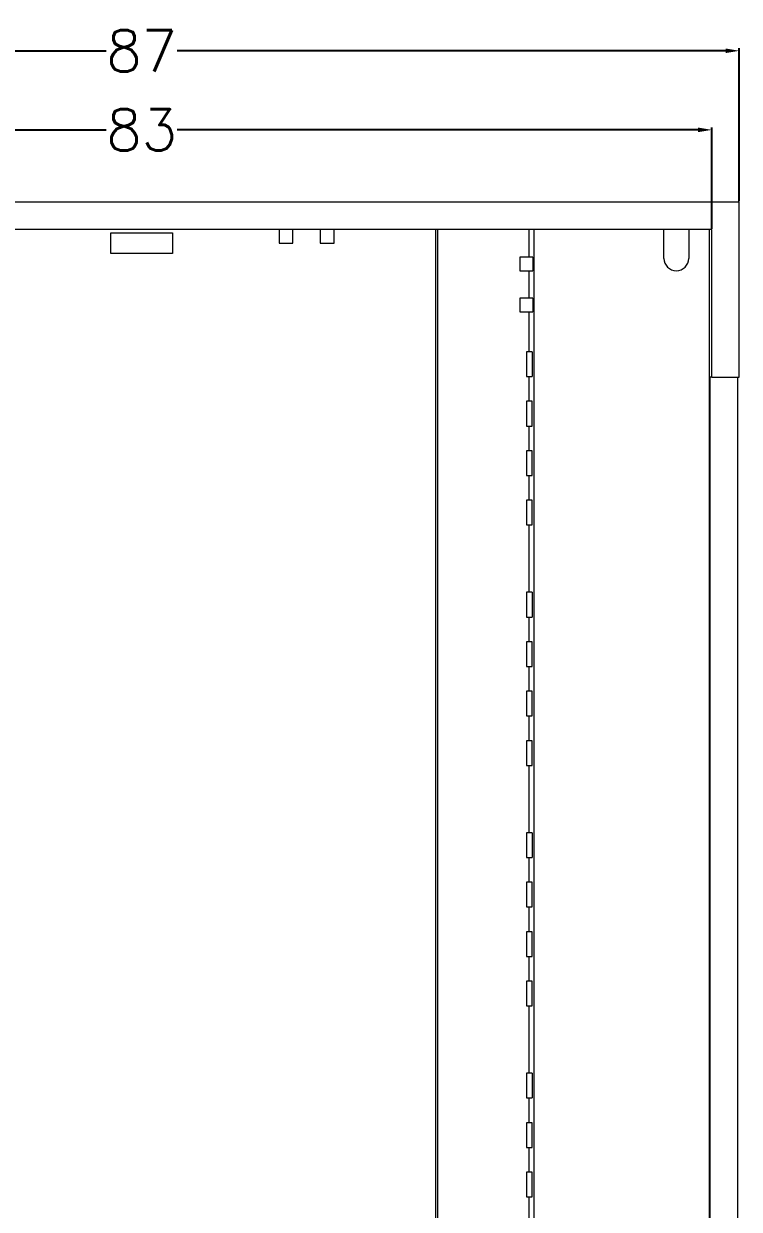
# Model space of a CAD drawing. Header units: inches. Extents: x 2395 to 4256, y 1126 to 1576.
# Drawn here: x 2606.7 to 2658.8, y 1389 to 1475.3 of the extents above; entities that cross this region are included whole.
import ezdxf

# ---------------------------------------------------------------- set-up
doc = ezdxf.new("R2010")
doc.units = ezdxf.units.IN
doc.header["$LTSCALE"] = 15
doc.styles.get("Standard").update_dxf_attribs({"font": 'txt', "bigfont": 'gbcbig.shx'})
doc.dimstyles.new('3', dxfattribs={"dimtxt": 3, "dimasz": 1, "dimexe": 0.18, "dimexo": 0.0625, "dimgap": 0.09, "dimtad": 0, "dimdsep": 46, "dimtxsty": 'Standard', "dimcen": 1, "dimclrd": 3, "dimclre": 3, "dimadec": 0, "dimazin": 2, "dimtfac": 1, "dimtofl": 0, "dimtmove": 0, "dimatfit": 3, "dimfxl": 1, "dimtolj": 1, "dimtzin": 0, "dimarcsym": 0})

# ---------------------------------------------------------------- blocks, each defined once
blk = doc.blocks.new('*D406')
at = {"color": 3, "lineweight": -2}
for p, q in [((2571.779, 1462.377), (2571.779, 1473.504)), ((2572.779, 1473.324), (2612.689, 1473.324)), ((2657.779, 1473.324), (2617.869, 1473.324)), ((2658.779, 1462.377), (2658.779, 1473.504))]:
    blk.add_line(p, q, dxfattribs=at)
at = {"color": 3}
for points in [[(2572.779, 1473.49), (2572.779, 1473.157), (2571.779, 1473.324)], [(2657.779, 1473.49), (2657.779, 1473.157), (2658.779, 1473.324)]]:
    blk.add_solid(points, dxfattribs=at)
at = {"layer": 'Defpoints', "color": 0}
for p in [(2658.779, 1473.324), (2571.779, 1462.314), (2658.779, 1462.314)]:
    blk.add_point(p, dxfattribs=at)
at = {"color": 0, "insert": (2615.279, 1473.324), "char_height": 3, "attachment_point": 5}
blk.add_mtext('\\A1;87', dxfattribs=at)
blk = doc.blocks.new('*D407')
at = {"color": 3, "lineweight": -2}
for p, q in [((2573.779, 1460.377), (2573.779, 1467.749)), ((2656.779, 1460.377), (2656.779, 1467.749)), ((2574.779, 1467.569), (2612.689, 1467.569)), ((2655.779, 1467.569), (2617.869, 1467.569))]:
    blk.add_line(p, q, dxfattribs=at)
at = {"color": 3}
for points in [[(2574.779, 1467.736), (2574.779, 1467.402), (2573.779, 1467.569)], [(2655.779, 1467.736), (2655.779, 1467.402), (2656.779, 1467.569)]]:
    blk.add_solid(points, dxfattribs=at)
at = {"layer": 'Defpoints', "color": 0}
for p in [(2573.779, 1467.569), (2573.779, 1460.314), (2656.779, 1460.314)]:
    blk.add_point(p, dxfattribs=at)
at = {"color": 0, "insert": (2615.279, 1467.569), "char_height": 3, "attachment_point": 5}
blk.add_mtext('\\A1;83', dxfattribs=at)

msp = doc.modelspace()

# ---------------------------------------------------------------- linework, layer by layer
at = {"color": 7, "linetype": 'Continuous', "lineweight": 15}
for p, q in [((2658.779, 1462.314), (2571.779, 1462.314)), ((2658.779, 1449.564), (2658.779, 1462.314)), ((2656.779, 1460.314), (2573.779, 1460.314)), ((2613.029, 1460.064), (2617.529, 1460.064)), ((2613.029, 1458.564), (2613.029, 1460.064)), ((2617.529, 1460.064), (2617.529, 1458.564)), ((2625.279, 1460.314), (2625.279, 1459.314)), ((2626.279, 1459.314), (2626.279, 1460.314)), ((2628.279, 1460.314), (2628.279, 1459.314)), ((2629.279, 1459.314), (2629.279, 1460.314)), ((2636.663, 1460.314), (2636.663, 1306.814)), ((2636.821, 1460.314), (2636.821, 1306.814)), ((2643.465, 1460.314), (2643.465, 1458.314)), ((2643.815, 1460.314), (2643.815, 1306.814)), ((2653.298, 1458.214), (2653.298, 1460.314)), ((2655.098, 1460.314), (2655.098, 1458.214)), ((2656.598, 1460.314), (2656.598, 1306.814)), ((2656.779, 1449.564), (2656.779, 1460.314)), ((2625.279, 1459.314), (2626.279, 1459.314)), ((2628.279, 1459.314), (2629.279, 1459.314)), ((2617.529, 1458.564), (2613.029, 1458.564)), ((2643.742, 1458.314), (2642.815, 1458.314)), ((2642.815, 1458.314), (2642.815, 1457.314)), ((2643.742, 1458.314), (2643.742, 1457.314)), ((2642.815, 1457.314), (2643.742, 1457.314)), ((2643.465, 1457.314), (2643.465, 1455.314)), ((2642.815, 1455.314), (2642.815, 1454.314)), ((2643.742, 1455.314), (2642.815, 1455.314)), ((2643.742, 1455.314), (2643.742, 1454.314)), ((2642.815, 1454.314), (2643.742, 1454.314)), ((2643.465, 1454.314), (2643.465, 1451.414)), ((2643.279, 1451.414), (2643.279, 1449.614)), ((2643.465, 1451.414), (2643.279, 1451.414)), ((2643.705, 1451.414), (2643.465, 1451.414)), ((2643.705, 1451.414), (2643.705, 1449.614)), ((2643.279, 1449.614), (2643.465, 1449.614)), ((2643.465, 1449.614), (2643.465, 1447.814)), ((2643.465, 1449.614), (2643.705, 1449.614)), ((2656.642, 1449.564), (2656.642, 1317.564)), ((2656.779, 1449.564), (2656.642, 1449.564)), ((2656.779, 1449.564), (2658.779, 1449.564)), ((2658.642, 1449.564), (2658.642, 1317.564)), ((2643.279, 1447.814), (2643.279, 1446.014)), ((2643.465, 1447.814), (2643.279, 1447.814)), ((2643.705, 1447.814), (2643.465, 1447.814)), ((2643.705, 1446.014), (2643.705, 1447.814)), ((2643.279, 1446.014), (2643.465, 1446.014)), ((2643.465, 1446.014), (2643.465, 1444.214)), ((2643.465, 1446.014), (2643.705, 1446.014)), ((2643.279, 1444.214), (2643.279, 1442.414)), ((2643.465, 1444.214), (2643.279, 1444.214)), ((2643.705, 1444.214), (2643.465, 1444.214)), ((2643.705, 1442.414), (2643.705, 1444.214)), ((2643.279, 1442.414), (2643.465, 1442.414)), ((2643.465, 1442.414), (2643.465, 1440.614)), ((2643.465, 1442.414), (2643.705, 1442.414)), ((2643.279, 1440.614), (2643.279, 1438.814)), ((2643.465, 1440.614), (2643.279, 1440.614)), ((2643.705, 1440.614), (2643.465, 1440.614)), ((2643.705, 1438.814), (2643.705, 1440.614)), ((2643.279, 1438.814), (2643.465, 1438.814)), ((2643.465, 1438.814), (2643.465, 1433.914)), ((2643.465, 1438.814), (2643.705, 1438.814)), ((2643.279, 1433.914), (2643.279, 1432.114)), ((2643.465, 1433.914), (2643.279, 1433.914)), ((2643.705, 1433.914), (2643.465, 1433.914)), ((2643.705, 1433.914), (2643.705, 1432.114)), ((2643.279, 1432.114), (2643.465, 1432.114)), ((2643.465, 1432.114), (2643.465, 1430.314)), ((2643.465, 1432.114), (2643.705, 1432.114)), ((2643.279, 1430.314), (2643.279, 1428.514)), ((2643.465, 1430.314), (2643.279, 1430.314)), ((2643.705, 1430.314), (2643.465, 1430.314)), ((2643.705, 1428.514), (2643.705, 1430.314)), ((2643.279, 1428.514), (2643.465, 1428.514)), ((2643.465, 1428.514), (2643.465, 1426.714)), ((2643.465, 1428.514), (2643.705, 1428.514)), ((2643.279, 1426.714), (2643.279, 1424.914)), ((2643.465, 1426.714), (2643.279, 1426.714)), ((2643.705, 1426.714), (2643.465, 1426.714)), ((2643.705, 1424.914), (2643.705, 1426.714)), ((2643.279, 1424.914), (2643.465, 1424.914)), ((2643.465, 1424.914), (2643.465, 1423.114)), ((2643.465, 1424.914), (2643.705, 1424.914)), ((2643.279, 1423.114), (2643.279, 1421.314)), ((2643.465, 1423.114), (2643.279, 1423.114)), ((2643.705, 1423.114), (2643.465, 1423.114)), ((2643.705, 1421.314), (2643.705, 1423.114)), ((2643.279, 1421.314), (2643.465, 1421.314)), ((2643.465, 1421.314), (2643.465, 1416.414)), ((2643.465, 1421.314), (2643.705, 1421.314)), ((2643.279, 1416.414), (2643.279, 1414.614)), ((2643.465, 1416.414), (2643.279, 1416.414)), ((2643.705, 1416.414), (2643.465, 1416.414)), ((2643.705, 1416.414), (2643.705, 1414.614)), ((2643.279, 1414.614), (2643.465, 1414.614)), ((2643.465, 1414.614), (2643.465, 1412.814)), ((2643.465, 1414.614), (2643.705, 1414.614)), ((2643.279, 1412.814), (2643.279, 1411.014)), ((2643.465, 1412.814), (2643.279, 1412.814)), ((2643.705, 1412.814), (2643.465, 1412.814)), ((2643.705, 1411.014), (2643.705, 1412.814)), ((2643.279, 1411.014), (2643.465, 1411.014)), ((2643.465, 1411.014), (2643.465, 1409.214)), ((2643.465, 1411.014), (2643.705, 1411.014)), ((2643.279, 1409.214), (2643.279, 1407.414)), ((2643.465, 1409.214), (2643.279, 1409.214)), ((2643.705, 1409.214), (2643.465, 1409.214)), ((2643.705, 1407.414), (2643.705, 1409.214)), ((2643.279, 1407.414), (2643.465, 1407.414)), ((2643.465, 1407.414), (2643.465, 1405.614)), ((2643.465, 1407.414), (2643.705, 1407.414)), ((2643.279, 1405.614), (2643.279, 1403.814)), ((2643.465, 1405.614), (2643.279, 1405.614)), ((2643.705, 1405.614), (2643.465, 1405.614)), ((2643.705, 1403.814), (2643.705, 1405.614)), ((2643.279, 1403.814), (2643.465, 1403.814)), ((2643.465, 1403.814), (2643.465, 1398.914)), ((2643.465, 1403.814), (2643.705, 1403.814)), ((2643.279, 1398.914), (2643.279, 1397.114)), ((2643.465, 1398.914), (2643.279, 1398.914)), ((2643.705, 1398.914), (2643.465, 1398.914)), ((2643.705, 1398.914), (2643.705, 1397.114)), ((2643.279, 1397.114), (2643.465, 1397.114)), ((2643.465, 1397.114), (2643.465, 1395.314)), ((2643.465, 1397.114), (2643.705, 1397.114)), ((2643.279, 1395.314), (2643.279, 1393.514)), ((2643.465, 1395.314), (2643.279, 1395.314)), ((2643.705, 1395.314), (2643.465, 1395.314)), ((2643.705, 1393.514), (2643.705, 1395.314)), ((2643.279, 1393.514), (2643.465, 1393.514)), ((2643.465, 1393.514), (2643.465, 1391.714)), ((2643.465, 1393.514), (2643.705, 1393.514)), ((2643.279, 1391.714), (2643.279, 1389.914)), ((2643.465, 1391.714), (2643.279, 1391.714)), ((2643.705, 1391.714), (2643.465, 1391.714)), ((2643.705, 1389.914), (2643.705, 1391.714)), ((2643.279, 1389.914), (2643.465, 1389.914)), ((2643.465, 1389.914), (2643.465, 1388.114)), ((2643.465, 1389.914), (2643.705, 1389.914))]:
    msp.add_line(p, q, dxfattribs=at)
msp.add_arc((2654.198, 1458.214), 0.9, 180, 0, dxfattribs=at)

# ---------------------------------------------------------------- dimensions: what is measured, and where the dimension line sits
for base, p1, p2, picture, middle in [((2658.779, 1473.324), (2571.779, 1462.314), (2658.779, 1462.314), '*D406', (2615.279, 1473.324)), ((2573.779, 1467.569), (2656.779, 1460.314), (2573.779, 1460.314), '*D407', (2615.279, 1467.569))]:
    dim = msp.add_linear_dim(base=base, p1=p1, p2=p2, dimstyle='3')
    dim.commit()
    dim.dimension.update_dxf_attribs({"geometry": picture, "text_midpoint": middle})

doc.saveas('drawing.dxf')
